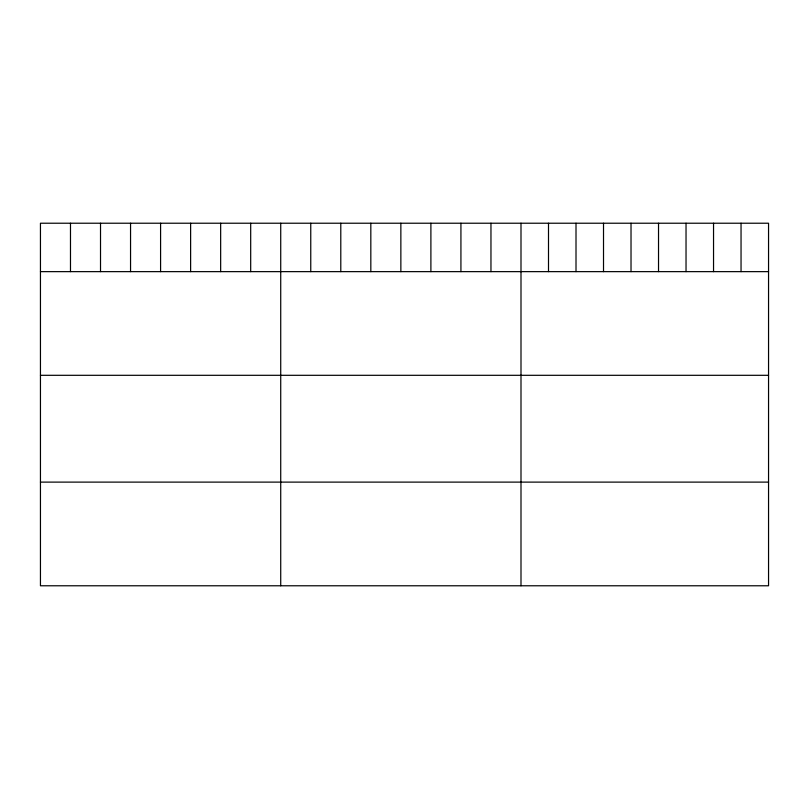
<?xml version="1.0" encoding="UTF-8"?>
<svg xmlns="http://www.w3.org/2000/svg" width="809" height="809" viewBox="0 0 809 809"><rect width="100%" height="100%" fill="white"/><g stroke="black" fill="none" stroke-linecap="round" stroke-linejoin="round"><path stroke-width="1.21" d="M768.55 271.642L768.55 585.777L40.45 585.777L40.45 223.223L768.55 223.223L768.55 271.642L40.45 271.642M40.45 375.305L768.55 375.305M40.45 482.113L768.55 482.113M741.044 223.223L741.044 271.642M713.538 223.223L713.538 271.642M686.032 223.223L686.032 271.642M658.526 223.223L658.526 271.642M631.02 223.223L631.02 271.642M603.514 223.223L603.514 271.642M576.008 223.223L576.008 271.642M548.502 223.223L548.502 271.642M520.996 223.223L520.996 585.777M490.962 223.223L490.962 271.642M460.928 223.223L460.928 271.642M430.894 223.223L430.894 271.642M400.859 223.223L400.859 271.642M370.825 223.223L370.825 271.642M340.791 223.223L340.791 271.642M310.757 223.223L310.757 271.642M280.723 223.223L280.723 585.777M250.689 223.223L250.689 271.642M220.655 223.223L220.655 271.642M190.621 223.223L190.621 271.642M160.587 223.223L160.587 271.642M130.552 223.223L130.552 271.642M100.518 223.223L100.518 271.642M70.484 223.223L70.484 271.642"/></g></svg>
